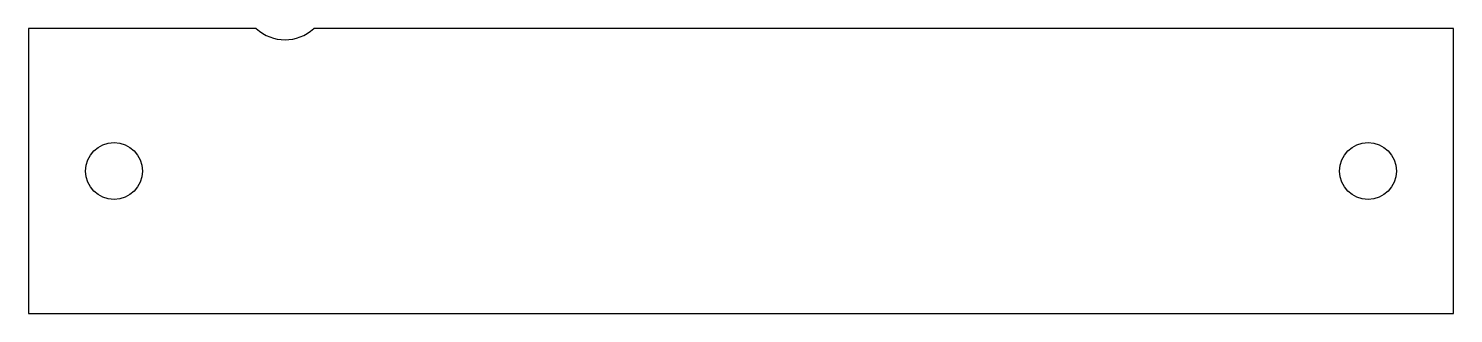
# Model space of a CAD drawing. Header units: millimetres. Extents: x -350 to -300, y 26.9 to 36.9.
import ezdxf

# ---------------------------------------------------------------- set-up
doc = ezdxf.new("R2010")
doc.units = ezdxf.units.MM
doc.layers.get('0').update_dxf_attribs({"linetype": 'CONTINUOUS'})

msp = doc.modelspace()

# ---------------------------------------------------------------- linework, layer by layer
for p, q in [((-342.009, 36.907), (-350, 36.907)), ((-350, 36.907), (-350, 26.907)), ((-300, 36.907), (-339.991, 36.907)), ((-300, 26.907), (-300, 36.907)), ((-350, 26.907), (-300, 26.907))]:
    msp.add_line(p, q)
for centre in [(-347, 31.907), (-303, 31.907)]:
    msp.add_circle(centre, 1)
msp.add_ellipse((-341, 38.03), major_axis=(0, -1.518), ratio=0.988452, start_param=5.545583, end_param=7.020788)

doc.saveas('drawing.dxf')
